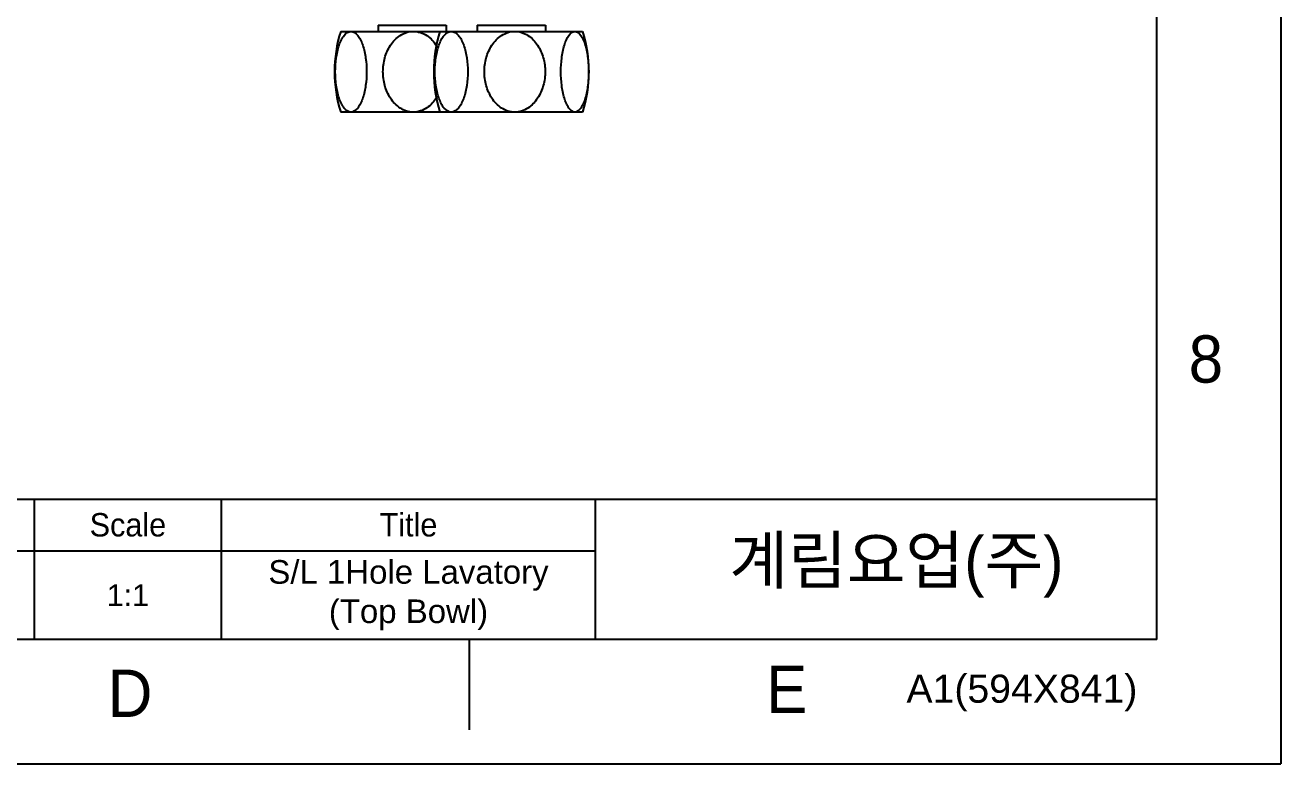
# Model space of a CAD drawing. Extents: x 14141 to 14735, y -16276 to -15436.
# Drawn here: x 14532.2 to 14734.5, y -16276.1 to -16157.2 of the extents above; entities that cross this region are included whole.
import ezdxf

# ---------------------------------------------------------------- set-up
doc = ezdxf.new("R2010")
doc.units = 0
doc.header["$MEASUREMENT"] = 0
doc.linetypes.add('CENTERX2', pattern=[101.6, 63.5, -12.7, 12.7, -12.7])
doc.layers.get('0').update_dxf_attribs({"linetype": 'CONTINUOUS'})
doc.layers.add('FORM', color=7, linetype='CONTINUOUS')
doc.layers.add('TEXT', color=2, linetype='CONTINUOUS')
doc.styles.add('ARIAL', font='arial.ttf')
doc.styles.get("Standard").update_dxf_attribs({"font": 'Gulim.ttf'})

msp = doc.modelspace()

# ---------------------------------------------------------------- linework, layer by layer
at = {"lineweight": -3}
for p, q in [((14589.07, -16157.19), (14600.07, -16157.19)), ((14589.07, -16157.19), (14589.07, -16158.19)), ((14600.07, -16157.19), (14600.07, -16158.19)), ((14605.05, -16157.19), (14616.04, -16157.19)), ((14605.05, -16157.19), (14605.05, -16158.19)), ((14616.05, -16157.19), (14616.05, -16158.19)), ((14583.07, -16158.19), (14622.04, -16158.19)), ((14622.04, -16171.19), (14583.07, -16171.19))]:
    msp.add_line(p, q, dxfattribs=at)
for centre, start, end in [((14603.69, -16164.69), 162.5077, 197.4923), ((14619.67, -16164.69), 162.5077, 197.4923), ((14601.42, -16164.69), 342.5077, 17.4923)]:
    msp.add_arc(centre, 21.63, start, end, dxfattribs=at)
for points, knots in [([(14582.19, -16164.69), (14582.19, -16163.95), (14582.28, -16162.51), (14582.65, -16160.78), (14583.14, -16159.57), (14583.64, -16158.7), (14584.29, -16158.19), (14584.71, -16158.19)], [0, 0, 0, 0, 0.301519, 0.585419, 0.713806, 0.827791, 1, 1, 1, 1]), ([(14584.71, -16158.19), (14585.13, -16158.19), (14585.78, -16158.7), (14586.28, -16159.57), (14586.77, -16160.78), (14587.14, -16162.51), (14587.23, -16163.95), (14587.23, -16164.69)], [0, 0, 0, 0, 0.172211, 0.286185, 0.414574, 0.69849, 1, 1, 1, 1]), ([(14589.87, -16164.69), (14589.87, -16163.94), (14590.07, -16162.44), (14590.97, -16160.36), (14592.53, -16158.69), (14594.03, -16158.19), (14594.77, -16158.19)], [0, 0, 0, 0, 0.250945, 0.501572, 0.751539, 1, 1, 1, 1]), ([(14594.77, -16158.19), (14595.53, -16158.19), (14597.06, -16158.71), (14598.11, -16159.88), (14598.51, -16160.52)], [0, 0, 0, 0, 0.49838, 1, 1, 1, 1]), ([(14598.22, -16164.69), (14598.22, -16163.95), (14598.33, -16162.5), (14598.71, -16160.78), (14599.23, -16159.57), (14599.76, -16158.69), (14600.44, -16158.19), (14600.88, -16158.19)], [0, 0, 0, 0, 0.298582, 0.580396, 0.708471, 0.822979, 1, 1, 1, 1]), ([(14600.88, -16158.19), (14601.32, -16158.19), (14601.99, -16158.69), (14602.53, -16159.57), (14603.04, -16160.78), (14603.43, -16162.5), (14603.53, -16163.95), (14603.53, -16164.69)], [0, 0, 0, 0, 0.177022, 0.29152, 0.419597, 0.701427, 1, 1, 1, 1]), ([(14606.21, -16164.69), (14606.21, -16163.94), (14606.41, -16162.44), (14607.31, -16160.36), (14608.87, -16158.69), (14610.37, -16158.19), (14611.1, -16158.19)], [0, 0, 0, 0, 0.251037, 0.501736, 0.751679, 1, 1, 1, 1]), ([(14611.1, -16158.19), (14611.84, -16158.19), (14613.34, -16158.69), (14614.89, -16160.36), (14615.8, -16162.44), (14616, -16163.94), (14616, -16164.69)], [0, 0, 0, 0, 0.248332, 0.498271, 0.748955, 1, 1, 1, 1]), ([(14618.53, -16164.69), (14618.53, -16163.95), (14618.62, -16162.51), (14618.94, -16160.79), (14619.38, -16159.58), (14619.81, -16158.73), (14620.38, -16158.19), (14620.77, -16158.19)], [0, 0, 0, 0, 0.307851, 0.596308, 0.725436, 0.838372, 1, 1, 1, 1]), ([(14620.77, -16158.19), (14621.16, -16158.19), (14621.74, -16158.73), (14622.17, -16159.58), (14622.6, -16160.79), (14622.93, -16162.51), (14623.01, -16163.95), (14623.01, -16164.69)], [0, 0, 0, 0, 0.16163, 0.274555, 0.403685, 0.692158, 1, 1, 1, 1]), ([(14584.71, -16171.19), (14584.29, -16171.19), (14583.64, -16170.67), (14583.14, -16169.81), (14582.65, -16168.6), (14582.28, -16166.87), (14582.19, -16165.43), (14582.19, -16164.69)], [0, 0, 0, 0, 0.172211, 0.286185, 0.414574, 0.69849, 1, 1, 1, 1]), ([(14587.23, -16164.69), (14587.23, -16165.43), (14587.14, -16166.87), (14586.77, -16168.6), (14586.28, -16169.81), (14585.78, -16170.67), (14585.13, -16171.19), (14584.71, -16171.19)], [0, 0, 0, 0, 0.301519, 0.585419, 0.713806, 0.827791, 1, 1, 1, 1]), ([(14594.77, -16171.19), (14594.03, -16171.19), (14592.53, -16170.69), (14590.97, -16169.01), (14590.07, -16166.93), (14589.87, -16165.43), (14589.87, -16164.69)], [0, 0, 0, 0, 0.248459, 0.498422, 0.74906, 1, 1, 1, 1]), ([(14600.88, -16171.19), (14600.44, -16171.19), (14599.76, -16170.69), (14599.23, -16169.81), (14598.71, -16168.6), (14598.33, -16166.87), (14598.22, -16165.43), (14598.22, -16164.69)], [0, 0, 0, 0, 0.177022, 0.29152, 0.419597, 0.701427, 1, 1, 1, 1]), ([(14603.53, -16164.69), (14603.53, -16165.43), (14603.43, -16166.87), (14603.04, -16168.6), (14602.53, -16169.81), (14601.99, -16170.69), (14601.32, -16171.19), (14600.88, -16171.19)], [0, 0, 0, 0, 0.298582, 0.580396, 0.708471, 0.822979, 1, 1, 1, 1]), ([(14611.1, -16171.19), (14610.37, -16171.19), (14608.87, -16170.69), (14607.31, -16169.01), (14606.41, -16166.94), (14606.21, -16165.43), (14606.21, -16164.69)], [0, 0, 0, 0, 0.248332, 0.498271, 0.748955, 1, 1, 1, 1]), ([(14616, -16164.69), (14616, -16165.43), (14615.8, -16166.94), (14614.89, -16169.01), (14613.34, -16170.69), (14611.84, -16171.19), (14611.1, -16171.19)], [0, 0, 0, 0, 0.251037, 0.501736, 0.751679, 1, 1, 1, 1]), ([(14620.77, -16171.19), (14620.38, -16171.19), (14619.81, -16170.65), (14619.38, -16169.8), (14618.94, -16168.59), (14618.62, -16166.87), (14618.53, -16165.43), (14618.53, -16164.69)], [0, 0, 0, 0, 0.16163, 0.274555, 0.403685, 0.692158, 1, 1, 1, 1]), ([(14623.01, -16164.69), (14623.01, -16165.43), (14622.93, -16166.87), (14622.6, -16168.59), (14622.17, -16169.8), (14621.74, -16170.65), (14621.16, -16171.19), (14620.77, -16171.19)], [0, 0, 0, 0, 0.307851, 0.596308, 0.725436, 0.838372, 1, 1, 1, 1]), ([(14598.51, -16168.85), (14598.11, -16169.5), (14597.06, -16170.67), (14595.52, -16171.19), (14594.77, -16171.19)], [0, 0, 0, 0, 0.501623, 1, 1, 1, 1])]:
    msp.add_open_spline(points, degree=3, knots=knots, dxfattribs=at)
at = {"layer": 'FORM', "color": 7, "linetype": 'Continuous'}
for p, q in [((14734.52, -15436.11), (14734.52, -16276.11)), ((14714.52, -16256.11), (14714.52, -15456.11)), ((14603.73, -16256.11), (14603.73, -16270.65)), ((14140.52, -16276.11), (14734.52, -16276.11))]:
    msp.add_line(p, q, dxfattribs=at)
at = {"layer": 'FORM'}
for p, q in [((14306.93, -16233.51), (14714.52, -16233.51)), ((14533.71, -16256.11), (14533.71, -16233.51)), ((14563.84, -16256.11), (14563.84, -16233.51)), ((14624.12, -16256.11), (14624.12, -16233.51)), ((14271.52, -16241.8), (14624.12, -16241.8))]:
    msp.add_line(p, q, dxfattribs=at)
at = {"layer": 'FORM', "linetype": 'Continuous'}
msp.add_line((14714.52, -16256.11), (14160.52, -16256.11), dxfattribs=at)

# ---------------------------------------------------------------- texts
at = {"layer": 'FORM', "char_height": 7.62, "attachment_point": 5}
for s, width, insert in [('8', 50, (14722.44, -16210.99)), ('D', 10, (14549.13, -16264.75)), ('E', 10, (14654.92, -16264.12))]:
    msp.add_mtext_dynamic_manual_height_columns(s, width=width, gutter_width=12.5, heights=[0], dxfattribs=dict(at, insert=insert))
at = {"layer": 'TEXT', "style": 'ARIAL'}
msp.add_text('A1(594X841)', height=4.5204, dxfattribs=at).set_placement((14674.2, -16266.27))
at = {"layer": 'TEXT', "char_height": 3.767, "attachment_point": 5}
for s, width, insert in [('Scale', 30.1361, (14548.78, -16237.65)), ('Title', 60.2721, (14593.98, -16237.65))]:
    msp.add_mtext_dynamic_manual_height_columns(s, width=width, gutter_width=18.84, heights=[0], dxfattribs=dict(at, insert=insert))
at = {"layer": 'TEXT', "linetype": 'CENTERX2', "insert": (14672.6, -16244.45), "char_height": 7.534, "attachment_point": 5, "style": 'ARIAL'}
msp.add_mtext_dynamic_manual_height_columns('{\\fHYGothic-Medium|b0|i0|c129|p18;계림요업(주)}', width=90.4082, gutter_width=18.84, heights=[0], dxfattribs=at)
at = {"layer": 'TEXT', "attachment_point": 5, "style": 'ARIAL'}
for s, width, insert, char_height in [('S/L 1Hole Lavatory (Top Bowl)', 55.335, (14593.98, -16248.95), 3.8), ('1:1', 30.1361, (14548.78, -16248.95), 3.5)]:
    msp.add_mtext_dynamic_manual_height_columns(s, width=width, gutter_width=18.84, heights=[0], dxfattribs=dict(at, insert=insert, char_height=char_height))

doc.saveas('drawing.dxf')
